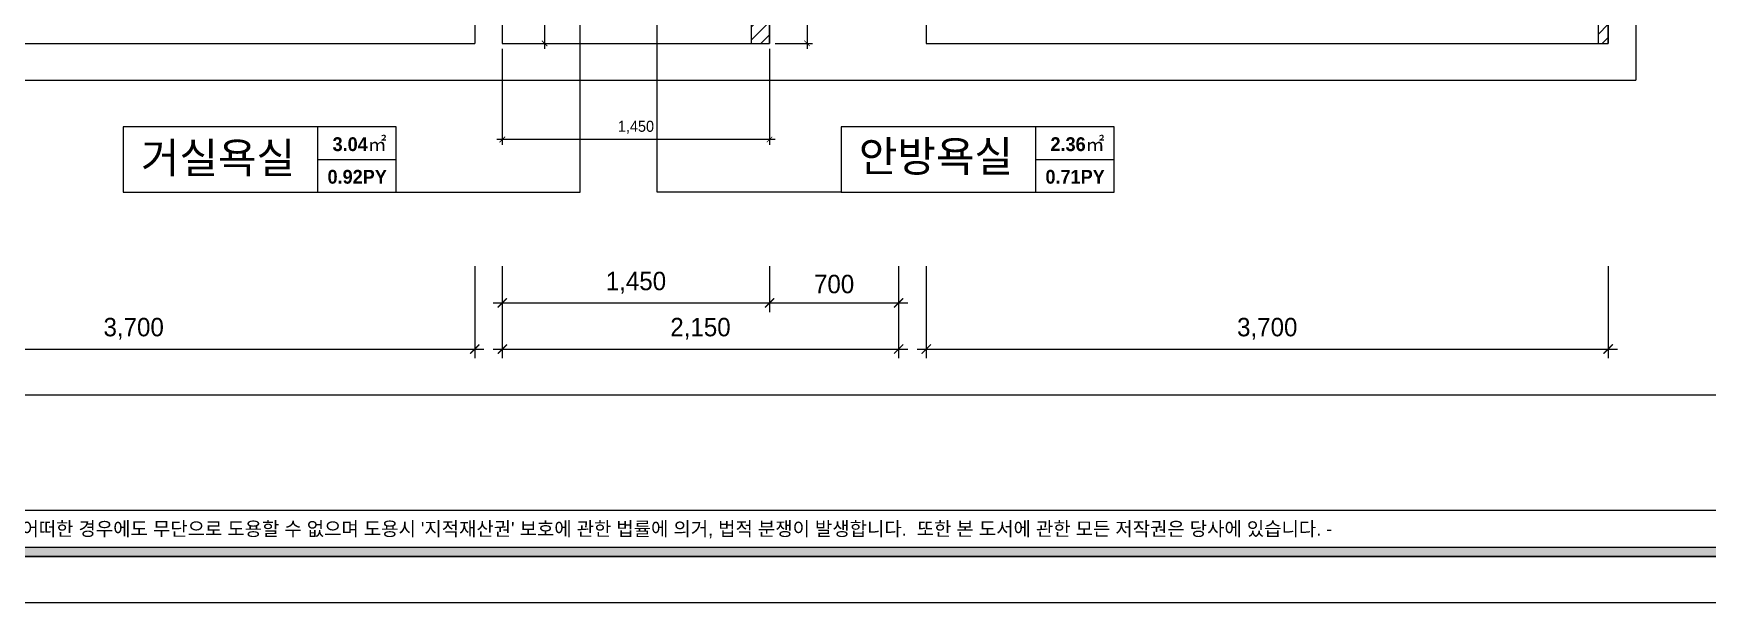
# Model space of a CAD drawing. Header units: inches. Extents: x 180277 to 249577, y 30223 to 92457.
# Drawn here: x 187395 to 196477, y 54916 to 58003 of the extents above; entities that cross this region are included whole.
import ezdxf
from ezdxf.enums import TextEntityAlignment as Align

# ---------------------------------------------------------------- set-up
doc = ezdxf.new("R2010")
doc.units = ezdxf.units.IN
doc.header["$LTSCALE"] = 50
doc.header["$MEASUREMENT"] = 0
doc.header["$PDSIZE"] = 700.071425
for name, color, linetype in [('0-ELC TEXT', 7, 'Continuous'), ('03-TEXT', 3, 'Continuous'), ('03-WAL NEW', 3, 'Continuous'), ('07-DIM', 5, 'Continuous'), ('07-DIM WAL', 5, 'Continuous'), ('2-con', 2, 'Continuous'), ('3.기호.계단선', 30, 'Continuous'), ('F-SYM', 7, 'Continuous'), ('FORM(YOURNAME)-11', 1, 'Continuous')]:
    doc.layers.add(name, color=color, linetype=linetype)
doc.styles.add('HY 울릉도 L', font='')
doc.styles.add('YOURNAME', font='HY울릉도M.TTF')
doc.styles.add('넥슨고딕', font='NEXONLv1GothicBold.ttf')
doc.styles.add('코레일둥고', font='Korail_Round_Gothic_Medium.ttf')
doc.styles.get('HY 울릉도 L').set_extended_font_data('HY울릉도L')
doc.dimstyles.new('30', dxfattribs={"dimscale": 30, "dimtxt": 2, "dimasz": 1, "dimexe": 1, "dimexo": 1, "dimgap": 1, "dimtad": 1, "dimdec": 0, "dimrnd": 0.05, "dimdsep": 46, "dimlunit": 6, "dimtxsty": 'HY 울릉도 L', "dimblk": 'ARCHTICK', "dimcen": 2.5, "dimdle": 1, "dimclrd": 133, "dimclre": 133, "dimclrt": 30, "dimadec": 0, "dimazin": 0, "dimtfac": 1, "dimtdec": 0, "dimtix": 1, "dimtmove": 2, "dimatfit": 3, "dimldrblk": 'ARCHTICK', "dimfxl": 0, "dimlwd": -1, "dimlwe": -1, "dimarcsym": 0})
doc.dimstyles.new('50', dxfattribs={"dimscale": 50, "dimtxt": 2, "dimasz": 1, "dimexe": 1, "dimexo": 1, "dimgap": 1, "dimtad": 1, "dimdec": 0, "dimrnd": 0.05, "dimdsep": 46, "dimlunit": 6, "dimtxsty": 'HY 울릉도 L', "dimblk": 'ARCHTICK', "dimcen": 2.5, "dimdle": 1, "dimclrd": 133, "dimclre": 133, "dimclrt": 30, "dimadec": 0, "dimazin": 0, "dimtfac": 1, "dimtdec": 0, "dimtix": 1, "dimtmove": 2, "dimatfit": 3, "dimldrblk": 'ARCHTICK', "dimfxl": 0, "dimlwd": -1, "dimlwe": -1, "dimarcsym": 0})

# ---------------------------------------------------------------- blocks, each defined once
blk = doc.blocks.new('FORM-PLAN')
at = {"layer": 'FORM(YOURNAME)-11'}
h = blk.add_hatch(color=256, dxfattribs=at)
h.dxf.hatch_style = 1
h.paths.add_polyline_path([(-71444, 55115), (10556, 55115), (10556, 54915), (-71444, 54915)])
h.paths.add_polyline_path([(-71444, -2085), (10556, -2085), (10556, -2285), (-71444, -2285)])
at = {"layer": 'Defpoints', "color": 158}
blk.add_line((1346, -1285), (-71444, -1285), dxfattribs=at)
for points in [[(-71444, -2285), (10556, -2285), (10556, 55115), (-71444, 55115)], [(-69444, 53115), (-64, 53115), (-64, 1215), (-69444, 1215)]]:
    blk.add_lwpolyline(points, close=True, dxfattribs=at)
at = {"layer": 'FORM(YOURNAME)-11', "color": 250}
blk.add_lwpolyline([(-72444, -3285), (11556, -3285), (11556, 56115), (-72444, 56115)], close=True, dxfattribs=at)
at = {"layer": 'FORM(YOURNAME)-11'}
blk.add_lwpolyline([(-71444, -2085), (10556, -2085), (10556, -2285), (-71444, -2285)], close=True, dxfattribs=at)
at = {"layer": 'FORM(YOURNAME)-11', "color": 1, "style": 'YOURNAME'}
blk.add_text("- 본 도서는 어떠한 경우에도 무단으로 도용할 수 없으며 도용시 '지적재산권' 보호에 관한 법률에 의거, 법적 분쟁이 발생합니다.  또한 본 도서에 관한 모든 저작권은 당사에 있습니다. -", height=300, dxfattribs=at).set_placement((-32990, -1685), align=Align.MIDDLE_CENTER)
at = {"layer": 'FORM(YOURNAME)-11', "color": 3, "style": 'YOURNAME'}
for tag, height, p in [('1', 450, (9905, 18188)), ('2', 450, (9905, 17544)), ('3', 450, (9905, 16257)), ('4', 450, (9905, 14326)), ('5', 515, (9905, 12009)), ('6', 515, (9905, 9757)), ('7', 515, (9905, 7504)), ('8', 515, (9905, 5252)), ('9', 515, (9905, 2999)), ('10', 515, (5655, 811)), ('11', 515, (9905, 747)), ('12', 515, (5655, -1441)), ('13', 515, (9905, -1441))]:
    blk.add_attdef(tag, text='', height=height, dxfattribs=at).set_placement(p, align=Align.MIDDLE_RIGHT)
blk = doc.blocks.new('*U462')
at = {"layer": 'F-SYM', "xscale": 0.2500000000000001, "yscale": 0.2500000000000001, "zscale": 0.2500000000000001}
blk.add_blockref('FORM-PLAN', (198887.7, 55737.3), dxfattribs=at)
blk = doc.blocks.new('fff')
at = {"layer": '2-con'}
for p, q in [((75408, 67307.5), (86738, 67307.5)), ((86738, 66852.5), (86738, 67307.5)), ((76738, 67107.5), (80438, 67107.5)), ((80438, 66372.5), (80438, 67107.5)), ((80588, 66372.5), (80588, 67107.5)), ((80588, 67107.5), (82038, 67107.5)), ((82038, 65382.5), (82038, 67107.5)), ((82888, 66622.5), (82888, 67107.5)), ((82888, 67107.5), (86588, 67107.5)), ((86588, 66852.5), (86588, 67107.5))]:
    blk.add_line(p, q, dxfattribs=at)
blk = doc.blocks.new('_ArchTick')
at = {"color": 0, "linetype": 'ByBlock', "const_width": 0.15}
blk.add_lwpolyline([(-0.5, -0.5), (0.5, 0.5)], dxfattribs=at)
blk = doc.blocks.new('*D92')
at = {"layer": '07-DIM', "color": 133}
for p, q in [((186088.7, 56741.1), (186088.7, 56241.1)), ((189788.7, 56741.1), (189788.7, 56241.1)), ((186038.7, 56291.1), (189838.7, 56291.1))]:
    blk.add_line(p, q, dxfattribs=at)
at = {"layer": 'Defpoints', "color": 0}
for p in [(186088.7, 56791.1), (189788.7, 56791.1), (189788.7, 56291.1)]:
    blk.add_point(p, dxfattribs=at)
at = {"layer": '07-DIM', "color": 133, "xscale": 50, "yscale": 50, "zscale": 50, "rotation": 180}
blk.add_blockref('_ArchTick', (186088.7, 56291.1), dxfattribs=at)
at = {"layer": '07-DIM', "color": 133, "xscale": 50, "yscale": 50, "zscale": 50}
blk.add_blockref('_ArchTick', (189788.7, 56291.1), dxfattribs=at)
at = {"layer": '07-DIM', "color": 30, "insert": (187938.7, 56401), "char_height": 100, "attachment_point": 5, "style": 'HY 울릉도 L'}
blk.add_mtext('3,700', dxfattribs=at)
blk = doc.blocks.new('*D93')
at = {"layer": '07-DIM', "color": 133}
for p, q in [((189938.7, 56741.1), (189938.7, 56241.1)), ((192088.7, 56741.1), (192088.7, 56241.1)), ((189888.7, 56291.1), (192138.7, 56291.1))]:
    blk.add_line(p, q, dxfattribs=at)
at = {"layer": 'Defpoints', "color": 0}
for p in [(189938.7, 56791.1), (192088.7, 56791.1), (192088.7, 56291.1)]:
    blk.add_point(p, dxfattribs=at)
at = {"layer": '07-DIM', "color": 133, "xscale": 50, "yscale": 50, "zscale": 50, "rotation": 180}
blk.add_blockref('_ArchTick', (189938.7, 56291.1), dxfattribs=at)
at = {"layer": '07-DIM', "color": 133, "xscale": 50, "yscale": 50, "zscale": 50}
blk.add_blockref('_ArchTick', (192088.7, 56291.1), dxfattribs=at)
at = {"layer": '07-DIM', "color": 30, "insert": (191013.7, 56401), "char_height": 100, "attachment_point": 5, "style": 'HY 울릉도 L'}
blk.add_mtext('2,150', dxfattribs=at)
blk = doc.blocks.new('*D94')
at = {"layer": '07-DIM', "color": 133}
for p, q in [((189938.7, 56741.1), (189938.7, 56491.1)), ((191388.7, 56741.1), (191388.7, 56491.1)), ((189888.7, 56541.1), (191438.7, 56541.1))]:
    blk.add_line(p, q, dxfattribs=at)
at = {"layer": 'Defpoints', "color": 0}
for p in [(189938.7, 56791.1), (191388.7, 56791.1), (191388.7, 56541.1)]:
    blk.add_point(p, dxfattribs=at)
at = {"layer": '07-DIM', "color": 133, "xscale": 50, "yscale": 50, "zscale": 50, "rotation": 180}
blk.add_blockref('_ArchTick', (189938.7, 56541.1), dxfattribs=at)
at = {"layer": '07-DIM', "color": 133, "xscale": 50, "yscale": 50, "zscale": 50}
blk.add_blockref('_ArchTick', (191388.7, 56541.1), dxfattribs=at)
at = {"layer": '07-DIM', "color": 30, "insert": (190663.7, 56651), "char_height": 100, "attachment_point": 5, "style": 'HY 울릉도 L'}
blk.add_mtext('1,450', dxfattribs=at)
blk = doc.blocks.new('*D95')
at = {"layer": '07-DIM', "color": 133}
for p, q in [((191388.7, 56741.1), (191388.7, 56491.1)), ((192088.7, 56741.1), (192088.7, 56491.1)), ((191338.7, 56541.1), (192138.7, 56541.1))]:
    blk.add_line(p, q, dxfattribs=at)
at = {"layer": 'Defpoints', "color": 0}
for p in [(191388.7, 56791.1), (192088.7, 56791.1), (192088.7, 56541.1)]:
    blk.add_point(p, dxfattribs=at)
at = {"layer": '07-DIM', "color": 133, "xscale": 50, "yscale": 50, "zscale": 50, "rotation": 180}
blk.add_blockref('_ArchTick', (191388.7, 56541.1), dxfattribs=at)
at = {"layer": '07-DIM', "color": 133, "xscale": 50, "yscale": 50, "zscale": 50}
blk.add_blockref('_ArchTick', (192088.7, 56541.1), dxfattribs=at)
at = {"layer": '07-DIM', "color": 30, "insert": (191738.7, 56643.2), "char_height": 100, "attachment_point": 5, "style": 'HY 울릉도 L'}
blk.add_mtext('700', dxfattribs=at)
blk = doc.blocks.new('*D96')
at = {"layer": '07-DIM', "color": 133}
for p, q in [((192238.7, 56741.1), (192238.7, 56241.1)), ((195938.7, 56741.1), (195938.7, 56241.1)), ((192188.7, 56291.1), (195988.7, 56291.1))]:
    blk.add_line(p, q, dxfattribs=at)
at = {"layer": 'Defpoints', "color": 0}
for p in [(192238.7, 56791.1), (195938.7, 56791.1), (195938.7, 56291.1)]:
    blk.add_point(p, dxfattribs=at)
at = {"layer": '07-DIM', "color": 133, "xscale": 50, "yscale": 50, "zscale": 50, "rotation": 180}
blk.add_blockref('_ArchTick', (192238.7, 56291.1), dxfattribs=at)
at = {"layer": '07-DIM', "color": 133, "xscale": 50, "yscale": 50, "zscale": 50}
blk.add_blockref('_ArchTick', (195938.7, 56291.1), dxfattribs=at)
at = {"layer": '07-DIM', "color": 30, "insert": (194088.7, 56401), "char_height": 100, "attachment_point": 5, "style": 'HY 울릉도 L'}
blk.add_mtext('3,700', dxfattribs=at)
blk = doc.blocks.new('*D255')
at = {"layer": '07-DIM WAL', "color": 133}
for p, q in [((189938.7, 57919.6), (189938.7, 57398.2)), ((191388.7, 57919.6), (191388.7, 57398.2)), ((191418.7, 57428.2), (189908.7, 57428.2))]:
    blk.add_line(p, q, dxfattribs=at)
at = {"layer": 'Defpoints', "color": 0}
for p in [(189938.7, 57949.6), (191388.7, 57949.6), (189938.7, 57428.2)]:
    blk.add_point(p, dxfattribs=at)
at = {"layer": '07-DIM WAL', "color": 133, "xscale": 30, "yscale": 30, "zscale": 30, "rotation": 180}
blk.add_blockref('_ArchTick', (189938.7, 57428.2), dxfattribs=at)
at = {"layer": '07-DIM WAL', "color": 133, "xscale": 30, "yscale": 30, "zscale": 30}
blk.add_blockref('_ArchTick', (191388.7, 57428.2), dxfattribs=at)
at = {"layer": '07-DIM WAL', "color": 30, "insert": (190663.7, 57494.2), "char_height": 60, "attachment_point": 5, "style": 'HY 울릉도 L'}
blk.add_mtext('1,450', dxfattribs=at)
blk = doc.blocks.new('*D256')
at = {"layer": '07-DIM WAL', "color": 133}
for p, q in [((189968.7, 58684.6), (190197.9, 58684.6)), ((190167.9, 58714.6), (190167.9, 57919.6)), ((189968.7, 57949.6), (190197.9, 57949.6))]:
    blk.add_line(p, q, dxfattribs=at)
at = {"layer": 'Defpoints', "color": 0}
for p in [(189938.7, 58684.6), (189938.7, 57949.6), (190167.9, 57949.6)]:
    blk.add_point(p, dxfattribs=at)
at = {"layer": '07-DIM WAL', "color": 133, "xscale": 30, "yscale": 30, "zscale": 30}
for p, rotation in [((190167.9, 58684.6), 90), ((190167.9, 57949.6), 270)]:
    blk.add_blockref('_ArchTick', p, dxfattribs=dict(at, rotation=rotation))
at = {"layer": '07-DIM WAL', "color": 30, "insert": (190106.5, 58317.1), "char_height": 60, "attachment_point": 5, "rotation": 90, "style": 'HY 울릉도 L'}
blk.add_mtext('735', dxfattribs=at)
blk = doc.blocks.new('*D257')
at = {"layer": '07-DIM WAL', "color": 133}
for p, q in [((191592.1, 59604.6), (191592.1, 57919.6)), ((191418.7, 59574.6), (191622.1, 59574.6)), ((191418.7, 57949.6), (191622.1, 57949.6))]:
    blk.add_line(p, q, dxfattribs=at)
at = {"layer": 'Defpoints', "color": 0}
for p in [(191388.7, 59574.6), (191388.7, 57949.6), (191592.1, 57949.6)]:
    blk.add_point(p, dxfattribs=at)
at = {"layer": '07-DIM WAL', "color": 133, "xscale": 30, "yscale": 30, "zscale": 30}
for p, rotation in [((191592.1, 59574.6), 90), ((191592.1, 57949.6), 270)]:
    blk.add_blockref('_ArchTick', p, dxfattribs=dict(at, rotation=rotation))
at = {"layer": '07-DIM WAL', "color": 30, "insert": (191526.2, 58762.1), "char_height": 60, "attachment_point": 5, "rotation": 90, "style": 'HY 울릉도 L'}
blk.add_mtext('1,625', dxfattribs=at)

msp = doc.modelspace()

# ---------------------------------------------------------------- hatches: boundary and pattern name
at = {"layer": '03-WAL NEW'}
h = msp.add_hatch(dxfattribs=at)
h.set_pattern_fill('_USER', color=8, scale=50, angle=45, pattern_type=0)
h.set_pattern_definition([(45, (109350.66, 0), (-35.35534, 35.35534), [])])
h.paths.add_polyline_path([(191388.7, 59574.6), (191288.7, 59574.6), (191288.7, 59474.6), (191388.7, 59474.6)])
h.paths.add_polyline_path([(191388.7, 58874.6), (191288.7, 58874.6), (191288.7, 57949.6), (191388.7, 57949.6)])
at = {"layer": '3.기호.계단선'}
h = msp.add_hatch(dxfattribs=at)
h.set_pattern_fill('_USER', color=256, scale=50, angle=45, pattern_type=0)
h.set_pattern_definition([(45, (0, 0), (-35.355339, 35.355339), [])])
h.paths.add_polyline_path([(195938.7, 61089.6), (195883.7, 61089.6), (195883.7, 60854.6), (195938.7, 60854.6)])
h.paths.add_polyline_path([(195938.7, 58204.6), (195883.7, 58204.6), (195883.7, 57949.6), (195938.7, 57949.6)])

# ---------------------------------------------------------------- linework, layer by layer
at = {"layer": '0-ELC TEXT'}
for p, q in [((188938.6, 57143.1), (188938.6, 57496.9)), ((192833.4, 57143.1), (192833.4, 57496.9)), ((188938.6, 57320), (189363.3, 57320)), ((192833.4, 57320), (193258.1, 57320))]:
    msp.add_line(p, q, dxfattribs=at)
for points in [[(189363.3, 57143.1), (190360.3, 57143.1), (190360.3, 60179.8)], [(191776.2, 57143.1), (190779.2, 57143.1), (190779.2, 58610.4)]]:
    msp.add_lwpolyline(points, dxfattribs=at)
for points in [[(187881.4, 57143.1), (189363.3, 57143.1), (189363.3, 57496.9), (187881.4, 57496.9)], [(191776.2, 57143.1), (193258.1, 57143.1), (193258.1, 57496.9), (191776.2, 57496.9)]]:
    msp.add_lwpolyline(points, close=True, dxfattribs=at)
at = {"layer": '03-WAL NEW'}
msp.add_lwpolyline([(191388.7, 59574.6), (191288.7, 59574.6), (191288.7, 57949.6), (191388.7, 57949.6), (191388.7, 59574.6)], dxfattribs=at)
at = {"layer": '3.기호.계단선'}
msp.add_lwpolyline([(195938.7, 58204.6), (195883.7, 58204.6), (195883.7, 57949.6), (195938.7, 57949.6), (195938.7, 58204.6)], dxfattribs=at)

# ---------------------------------------------------------------- block references
at = {"xscale": -1, "rotation": 180}
msp.add_blockref('fff', (109350.7, 125057.1), dxfattribs=at)
at = {"layer": '07-DIM WAL'}
msp.add_blockref('*U462', (0, 0), dxfattribs=at)

# ---------------------------------------------------------------- texts
at = {"layer": '03-TEXT'}
for s, height, style, p in [('거실욕실', 166.67, '코레일둥고', (188396.1, 57245.1)), ('3.04㎡', 75, '넥슨고딕', (189164.3, 57365.1)), ('안방욕실', 166.67, '코레일둥고', (192290.9, 57253.2)), ('2.36㎡', 75, '넥슨고딕', (193059.1, 57365.1)), ('0.92PY', 75, '넥슨고딕', (189151.4, 57188.2)), ('0.71PY', 75, '넥슨고딕', (193046.3, 57188.2))]:
    msp.add_text(s, height=height, dxfattribs=dict(at, style=style)).set_placement(p, align=Align.CENTER)

# ---------------------------------------------------------------- dimensions: what is measured, and where the dimension line sits
at = {"layer": '07-DIM'}
for base, p1, p2, picture, middle in [((189788.7, 56291.1), (186088.7, 56791.1), (189788.7, 56791.1), '*D92', (187938.7, 56401)), ((192088.7, 56291.1), (189938.7, 56791.1), (192088.7, 56791.1), '*D93', (191013.7, 56401)), ((191388.7, 56541.1), (189938.7, 56791.1), (191388.7, 56791.1), '*D94', (190663.7, 56651)), ((192088.7, 56541.1), (191388.7, 56791.1), (192088.7, 56791.1), '*D95', (191738.7, 56643.2)), ((195938.7, 56291.1), (192238.7, 56791.1), (195938.7, 56791.1), '*D96', (194088.7, 56401))]:
    dim = msp.add_linear_dim(base=base, p1=p1, p2=p2, dimstyle='50', dxfattribs=at)
    dim.commit()
    dim.dimension.update_dxf_attribs({"geometry": picture, "text_midpoint": middle})
at = {"layer": '07-DIM WAL'}
for base, p1, p2, picture, middle in [((191592.1, 57949.6), (191388.7, 59574.6), (191388.7, 57949.6), '*D257', (191526.2, 58762.1)), ((190167.9, 57949.6), (189938.7, 58684.6), (189938.7, 57949.6), '*D256', (190106.5, 58317.1))]:
    dim = msp.add_linear_dim(base=base, p1=p1, p2=p2, angle=90, dimstyle='30', override={"dimfxl": 1.25}, dxfattribs=at)
    dim.commit()
    dim.dimension.update_dxf_attribs({"geometry": picture, "text_midpoint": middle})
dim = msp.add_linear_dim(base=(189938.7, 57428.2), p1=(191388.7, 57949.6), p2=(189938.7, 57949.6), dimstyle='30', override={"dimfxl": 1.25}, dxfattribs=at)
dim.commit()
dim.dimension.update_dxf_attribs({"geometry": '*D255', "text_midpoint": (190663.7, 57494.2)})

doc.saveas('drawing.dxf')
